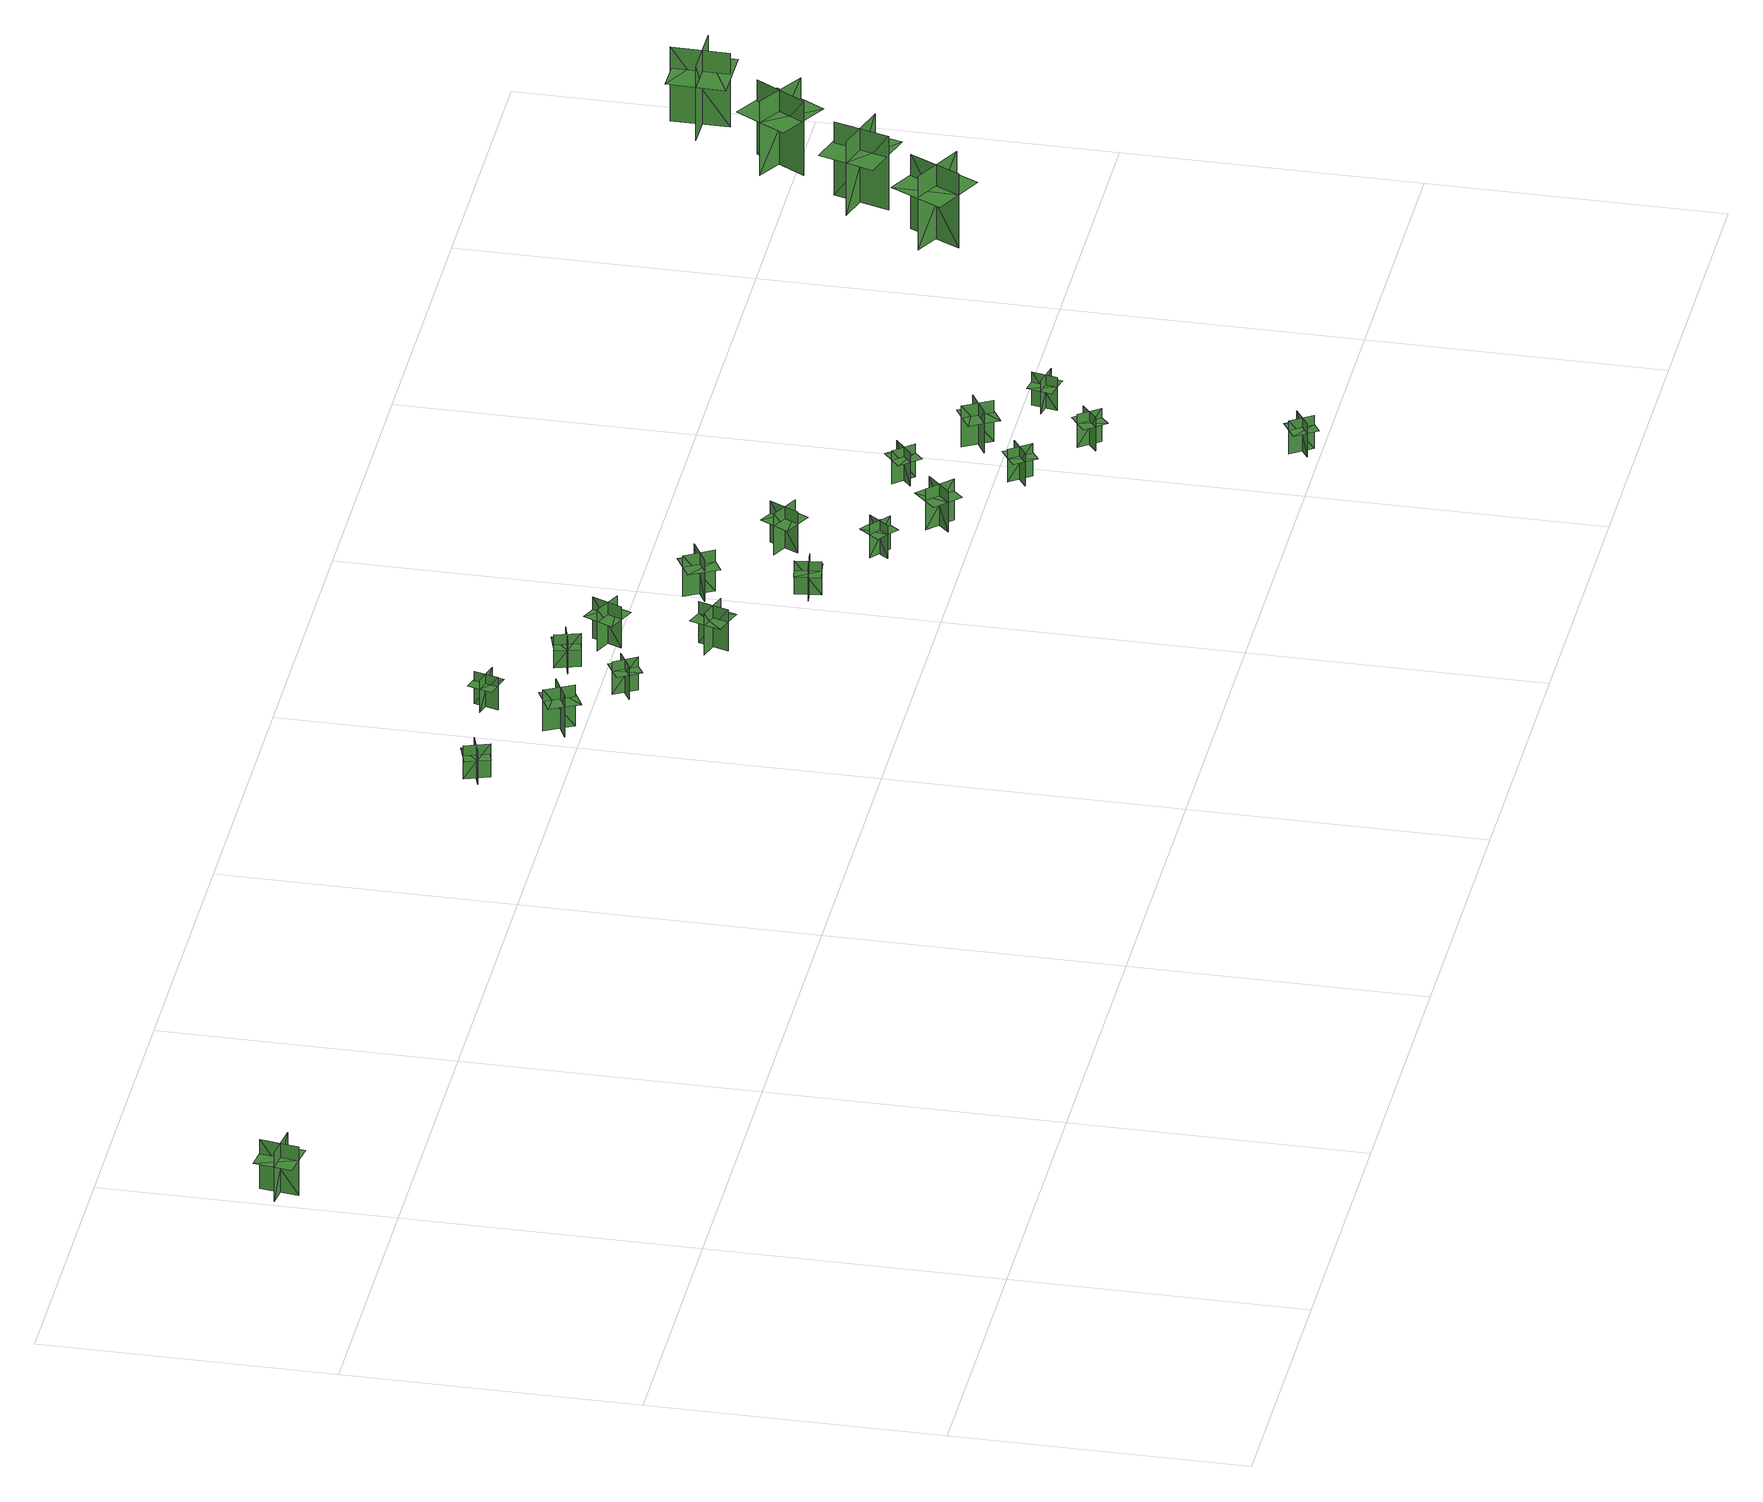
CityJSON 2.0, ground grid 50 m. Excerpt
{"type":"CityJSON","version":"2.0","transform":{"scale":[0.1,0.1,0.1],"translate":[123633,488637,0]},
"CityObjects":{
"tree1":{"type":"SolitaryVegetationObject","geometry":[{"type":"MultiSurface","lod":"1","boundaries":[[[0,1,2]],[[0,2,3]],[[4,5,6]],[[4,6,7]],[[8,9,10]],[[8,10,11]],[[8,11,12]],[[8,12,13]]]}]},
"tree2":{"type":"SolitaryVegetationObject","geometry":[{"type":"MultiSurface","lod":"1","boundaries":[[[14,15,16]],[[14,16,17]],[[18,19,20]],[[18,20,21]],[[22,23,24]],[[22,24,25]],[[22,25,26]],[[22,26,27]]]}]},
"tree3":{"type":"SolitaryVegetationObject","geometry":[{"type":"MultiSurface","lod":"1","boundaries":[[[28,29,30]],[[28,30,31]],[[32,33,34]],[[32,34,35]],[[36,37,38]],[[36,38,39]],[[36,39,40]],[[36,40,41]]]}]},
"tree4":{"type":"SolitaryVegetationObject","geometry":[{"type":"MultiSurface","lod":"1","boundaries":[[[42,43,44]],[[42,44,45]],[[46,47,48]],[[46,48,49]],[[50,51,52]],[[50,52,53]],[[50,53,54]],[[50,54,55]]]}]},
"tree5":{"type":"SolitaryVegetationObject","geometry":[{"type":"MultiSurface","lod":"1","boundaries":[[[56,57,58]],[[56,58,59]],[[60,61,62]],[[60,62,63]],[[64,65,66]],[[64,66,67]],[[64,67,68]],[[64,68,69]]]}]},
"tree6":{"type":"SolitaryVegetationObject","geometry":[{"type":"MultiSurface","lod":"1","boundaries":[[[70,71,72]],[[70,72,73]],[[74,75,76]],[[74,76,77]],[[78,79,80]],[[78,80,81]],[[78,81,82]],[[78,82,83]]]}]},
"tree7":{"type":"SolitaryVegetationObject","geometry":[{"type":"MultiSurface","lod":"1","boundaries":[[[84,85,86]],[[84,86,87]],[[88,89,90]],[[88,90,91]],[[92,93,94]],[[92,94,95]],[[92,95,96]],[[92,96,97]]]}]},
"tree8":{"type":"SolitaryVegetationObject","geometry":[{"type":"MultiSurface","lod":"1","boundaries":[[[98,99,100]],[[98,100,101]],[[102,103,104]],[[102,104,105]],[[106,107,108]],[[106,108,109]],[[106,109,110]],[[106,110,111]]]}]},
"tree9":{"type":"SolitaryVegetationObject","geometry":[{"type":"MultiSurface","lod":"1","boundaries":[[[112,113,114]],[[112,114,115]],[[116,117,118]],[[116,118,119]],[[120,121,122]],[[120,122,123]],[[120,123,124]],[[120,124,125]]]}]},
"tree10":{"type":"SolitaryVegetationObject","geometry":[{"type":"MultiSurface","lod":"1","boundaries":[[[126,127,128]],[[126,128,129]],[[130,131,132]],[[130,132,133]],[[134,135,136]],[[134,136,137]],[[134,137,138]],[[134,138,139]]]}]},
"tree11":{"type":"SolitaryVegetationObject","geometry":[{"type":"MultiSurface","lod":"1","boundaries":[[[140,141,142]],[[140,142,143]],[[144,145,146]],[[144,146,147]],[[148,149,150]],[[148,150,151]],[[148,151,152]],[[148,152,153]]]}]},
"tree12":{"type":"SolitaryVegetationObject","geometry":[{"type":"MultiSurface","lod":"1","boundaries":[[[154,155,156]],[[154,156,157]],[[158,159,160]],[[158,160,161]],[[162,163,164]],[[162,164,165]],[[162,165,166]],[[162,166,167]]]}]},
"tree13":{"type":"SolitaryVegetationObject","geometry":[{"type":"MultiSurface","lod":"1","boundaries":[[[168,169,170]],[[168,170,171]],[[172,173,174]],[[172,174,175]],[[176,177,178]],[[176,178,179]],[[176,179,180]],[[176,180,181]]]}]},
"tree14":{"type":"SolitaryVegetationObject","geometry":[{"type":"MultiSurface","lod":"1","boundaries":[[[182,183,184]],[[182,184,185]],[[186,187,188]],[[186,188,189]],[[190,191,192]],[[190,192,193]],[[190,193,194]],[[190,194,195]]]}]},
"tree15":{"type":"SolitaryVegetationObject","geometry":[{"type":"MultiSurface","lod":"1","boundaries":[[[196,197,198]],[[196,198,199]],[[200,201,202]],[[200,202,203]],[[204,205,206]],[[204,206,207]],[[204,207,208]],[[204,208,209]]]}]},
"tree16":{"type":"SolitaryVegetationObject","geometry":[{"type":"MultiSurface","lod":"1","boundaries":[[[210,211,212]],[[210,212,213]],[[214,215,216]],[[214,216,217]],[[218,219,220]],[[218,220,221]],[[218,221,222]],[[218,222,223]]]}]},
"tree17":{"type":"SolitaryVegetationObject","geometry":[{"type":"MultiSurface","lod":"1","boundaries":[[[224,225,226]],[[224,226,227]],[[228,229,230]],[[228,230,231]],[[232,233,234]],[[232,234,235]],[[232,235,236]],[[232,236,237]]]}]},
"tree18":{"type":"SolitaryVegetationObject","geometry":[{"type":"MultiSurface","lod":"1","boundaries":[[[238,239,240]],[[238,240,241]],[[242,243,244]],[[242,244,245]],[[246,247,248]],[[246,248,249]],[[246,249,250]],[[246,250,251]]]}]},
"tree19":{"type":"SolitaryVegetationObject","geometry":[{"type":"MultiSurface","lod":"1","boundaries":[[[252,253,254]],[[252,254,255]],[[256,257,258]],[[256,258,259]],[[260,261,262]],[[260,262,263]],[[260,263,264]],[[260,264,265]]]}]},
"tree20":{"type":"SolitaryVegetationObject","geometry":[{"type":"MultiSurface","lod":"1","boundaries":[[[266,267,268]],[[266,268,269]],[[270,271,272]],[[270,272,273]],[[274,275,276]],[[274,276,277]],[[274,277,278]],[[274,278,279]]]}]},
"tree21":{"type":"SolitaryVegetationObject","geometry":[{"type":"MultiSurface","lod":"1","boundaries":[[[280,281,282]],[[280,282,283]],[[284,285,286]],[[284,286,287]],[[288,289,290]],[[288,290,291]],[[288,291,292]],[[288,292,293]]]}]},
"tree22":{"type":"SolitaryVegetationObject","geometry":[{"type":"MultiSurface","lod":"1","boundaries":[[[294,295,296]],[[294,296,297]],[[298,299,300]],[[298,300,301]],[[302,303,304]],[[302,304,305]],[[302,305,306]],[[302,306,307]]]}]},
"tree23":{"type":"SolitaryVegetationObject","geometry":[{"type":"MultiSurface","lod":"1","boundaries":[[[308,309,310]],[[308,310,311]],[[312,313,314]],[[312,314,315]],[[316,317,318]],[[316,318,319]],[[316,319,320]],[[316,320,321]]]}]}
},
"vertices":[
[8,1206,11],[74,1197,11],[74,1197,103],[8,1206,103],[34,1171,11],[44,1237,11],[44,1237,103],[34,1171,103],[34,1171,77],[67,1166,77],[76,1232,77],[44,1237,77],[11,1241,77],[1,1176,77],
[1367,1161,11],[1381,1119,11],[1381,1119,73],[1367,1161,73],[1354,1135,11],[1396,1149,11],[1396,1149,73],[1354,1135,73],[1354,1135,55],[1360,1114,55],[1402,1128,55],[1396,1149,55],[1389,1170,55],[1347,1156,55],
[1566,1016,10],[1541,1065,10],[1541,1065,87],[1566,1016,87],[1578,1051,10],[1529,1026,10],[1529,1026,87],[1578,1051,87],[1578,1051,66],[1566,1076,66],[1516,1051,66],[1529,1026,66],[1541,1001,66],[1590,1026,66],
[1600,1189,12],[1588,1147,12],[1588,1147,73],[1600,1189,73],[1574,1175,12],[1617,1163,12],[1617,1163,73],[1574,1175,73],[1574,1175,56],[1568,1154,56],[1611,1142,56],[1617,1163,56],[1623,1184,56],[1580,1196,56],
[1700,968,11],[1662,946,11],[1662,946,73],[1700,968,73],[1672,976,11],[1694,938,11],[1694,938,73],[1672,976,73],[1672,976,56],[1653,965,56],[1675,927,56],[1694,938,56],[1713,949,56],[1691,987,56],
[1736,1085,11],[1749,1042,11],[1749,1042,73],[1736,1085,73],[1722,1059,11],[1764,1071,11],[1764,1071,73],[1722,1059,73],[1722,1059,55],[1728,1038,55],[1771,1050,55],[1764,1071,55],[1758,1093,55],[1716,1080,55],
[1876,838,11],[1823,855,11],[1823,855,88],[1876,838,88],[1859,871,11],[1842,819,11],[1842,819,88],[1859,871,88],[1859,871,66],[1833,880,66],[1816,827,66],[1842,819,66],[1868,810,66],[1885,863,66],
[1818,990,11],[1840,1041,11],[1840,1041,88],[1818,990,88],[1852,1003,11],[1802,1026,11],[1802,1026,88],[1852,1003,88],[1852,1003,66],[1864,1029,66],[1813,1051,66],[1802,1026,66],[1791,1000,66],[1841,978,66],
[2018,722,13],[2061,728,13],[2061,728,75],[2018,722,75],[2041,704,13],[2035,748,13],[2035,748,75],[2041,704,75],[2041,704,58],[2063,707,58],[2057,751,58],[2035,748,58],[2013,745,58],[2019,701,58],
[1989,886,10],[2037,913,10],[2037,913,87],[1989,886,87],[2024,876,10],[1997,924,10],[1997,924,87],[2024,876,87],[2024,876,66],[2048,889,66],[2021,938,66],[1997,924,66],[1973,911,66],[2000,862,66],
[2167,650,14],[2202,623,14],[2202,623,76],[2167,650,76],[2171,621,14],[2198,656,14],[2198,656,76],[2171,621,76],[2171,621,59],[2189,607,59],[2215,642,59],[2198,656,59],[2180,669,59],[2153,634,59],
[2166,768,11],[2191,818,11],[2191,818,88],[2166,768,88],[2201,779,11],[2152,805,11],[2152,805,88],[2201,779,88],[2201,779,66],[2214,804,66],[2165,829,66],[2152,805,66],[2139,780,66],[2188,755,66],
[2281,580,8],[2320,541,8],[2320,541,85],[2281,580,85],[2281,543,8],[2320,582,8],[2320,582,85],[2281,543,85],[2281,543,64],[2300,524,64],[2339,563,64],[2320,582,64],[2300,602,64],[2261,563,64],
[2477,473,12],[2441,448,12],[2441,448,73],[2477,473,73],[2448,478,12],[2473,442,12],[2473,442,73],[2448,478,73],[2448,478,56],[2430,466,56],[2455,429,56],[2473,442,56],[2492,454,56],[2467,491,56],
[2406,630,11],[2440,659,11],[2440,659,73],[2406,630,73],[2436,628,11],[2407,661,11],[2407,661,73],[2436,628,73],[2436,628,56],[2452,642,56],[2424,676,56],[2407,661,56],[2390,647,56],[2419,613,56],
[2615,19,13],[2652,43,13],[2652,43,75],[2615,19,75],[2644,13,13],[2619,50,13],[2619,50,75],[2644,13,75],[2644,13,58],[2662,25,58],[2638,62,58],[2619,50,58],[2601,38,58],[2625,1,58],
[2607,385,10],[2573,358,10],[2573,358,72],[2607,385,72],[2578,389,10],[2605,354,10],[2605,354,72],[2578,389,72],[2578,389,55],[2561,375,55],[2588,340,55],[2605,354,55],[2623,368,55],[2595,402,55],
[2569,525,11],[2542,573,11],[2542,573,88],[2569,525,88],[2579,561,11],[2531,533,11],[2531,533,88],[2579,561,88],[2579,561,66],[2565,585,66],[2517,557,66],[2531,533,66],[2545,509,66],[2593,537,66],
[2666,467,12],[2709,458,12],[2709,458,74],[2666,467,74],[2682,443,12],[2691,486,12],[2691,486,74],[2682,443,74],[2682,443,56],[2703,438,56],[2712,481,56],[2691,486,56],[2669,490,56],[2660,447,56],
[3129,759,14],[3217,713,14],[3217,713,153],[3129,759,153],[3148,696,14],[3194,784,14],[3194,784,153],[3148,696,153],[3148,696,114],[3193,673,114],[3238,761,114],[3194,784,114],[3150,807,114],[3104,718,114],
[3274,925,13],[3245,830,13],[3245,830,151],[3274,925,151],[3215,894,13],[3310,865,13],[3310,865,151],[3215,894,151],[3215,894,112],[3200,847,112],[3296,818,112],[3310,865,112],[3325,913,112],[3230,942,112],
[3378,1072,12],[3327,986,12],[3327,986,151],[3378,1072,151],[3313,1055,12],[3399,1005,12],[3399,1005,151],[3313,1055,151],[3313,1055,112],[3288,1012,112],[3374,962,112],[3399,1005,112],[3424,1048,112],[3338,1098,112],
[3449,1130,14],[3450,1229,14],[3450,1229,153],[3449,1130,153],[3497,1176,14],[3397,1177,14],[3397,1177,153],[3497,1176,153],[3497,1176,114],[3497,1225,114],[3398,1227,114],[3397,1177,114],[3396,1127,114],[3496,1126,114]
]}
